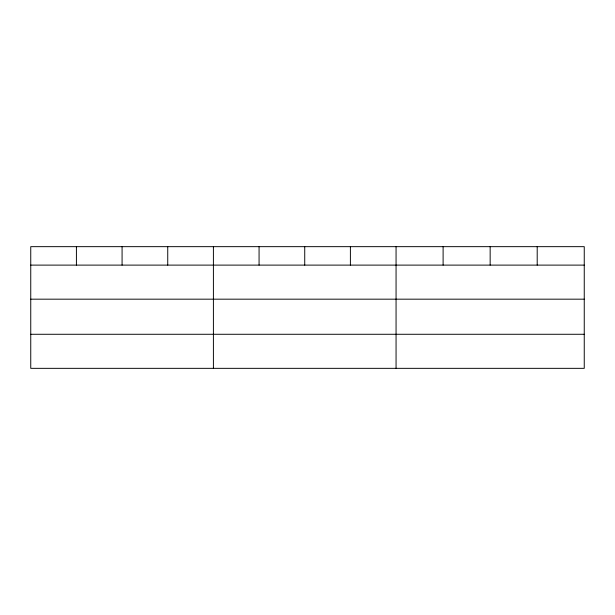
<?xml version="1.0" encoding="UTF-8"?>
<svg xmlns="http://www.w3.org/2000/svg" width="615" height="615" viewBox="0 0 615 615"><rect width="100%" height="100%" fill="white"/><g stroke="black" fill="none" stroke-linecap="round" stroke-linejoin="round"><path stroke-width="0.92" d="M584.25 299.174L584.25 246.661L30.75 246.661L30.75 368.339L584.25 368.339L584.25 299.174L30.75 299.174M30.75 265.111L584.25 265.111M30.75 334.276L584.25 334.276M537.202 246.661L537.202 265.111M490.155 246.661L490.155 265.111M443.108 246.661L443.108 265.111M396.06 246.661L396.06 368.339M350.396 246.661L350.396 265.111M304.733 246.661L304.733 265.111M259.069 246.661L259.069 265.111M213.405 246.661L213.405 368.339M167.741 246.661L167.741 265.111M122.078 246.661L122.078 265.111M76.414 246.661L76.414 265.111"/></g></svg>
